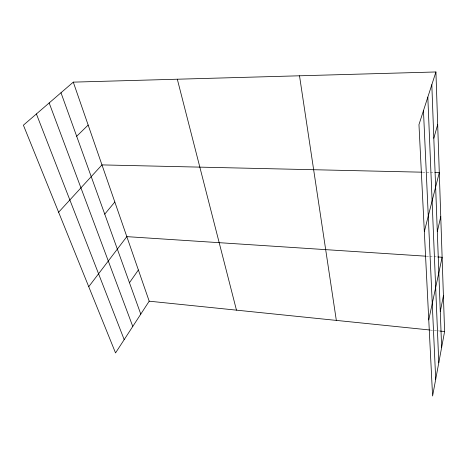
<?xml version="1.0" encoding="UTF-8"?>
<svg xmlns="http://www.w3.org/2000/svg" width="468" height="468" viewBox="0 0 468 468"><rect width="100%" height="100%" fill="white"/><g stroke="black" fill="none" stroke-linecap="round" stroke-linejoin="round"><path stroke-width="0.35" stroke-dasharray="2.34 1.75" d="M422.528 172.201L429.817 172.364M430.542 172.382L434.187 172.464M426.249 256.212L429.133 256.4M429.858 256.452L437.071 256.92M430.197 330.039L440.277 331.075"/><path stroke-width="0.7" d="M435.924 71.967L444.6 331.519L432.584 396.033L418.965 124.611L435.924 71.967L73.289 82.134L23.4 125.178L115.537 352.93L149.193 301.187L73.289 82.134M440.289 311.565L443.407 295.84M428.764 319.884L442.12 257.254L437.791 256.967M437.305 231.637L440.762 216.661M424.336 231.596L439.288 172.581L434.918 172.481M433.813 138.224L437.685 124.535M129.455 282.713L138.376 269.983M88.744 286.697L126.822 236.638L425.529 256.166M104.744 214.139L114.824 202.006M58.617 212.238L101.966 164.9L421.797 172.183M76.682 136.276L88.159 125.05M149.193 301.187L429.478 329.963M440.277 331.075L444.6 331.519M36.405 113.958L124.184 339.628M49.169 102.942L132.766 326.448M60.992 92.746L140.78 314.122M177.319 79.221L236.469 310.149M299.508 75.793L336.334 320.404M423.458 110.659L435.708 379.273M427.822 97.116L438.779 362.782M431.818 84.72L441.628 347.472"/></g></svg>
